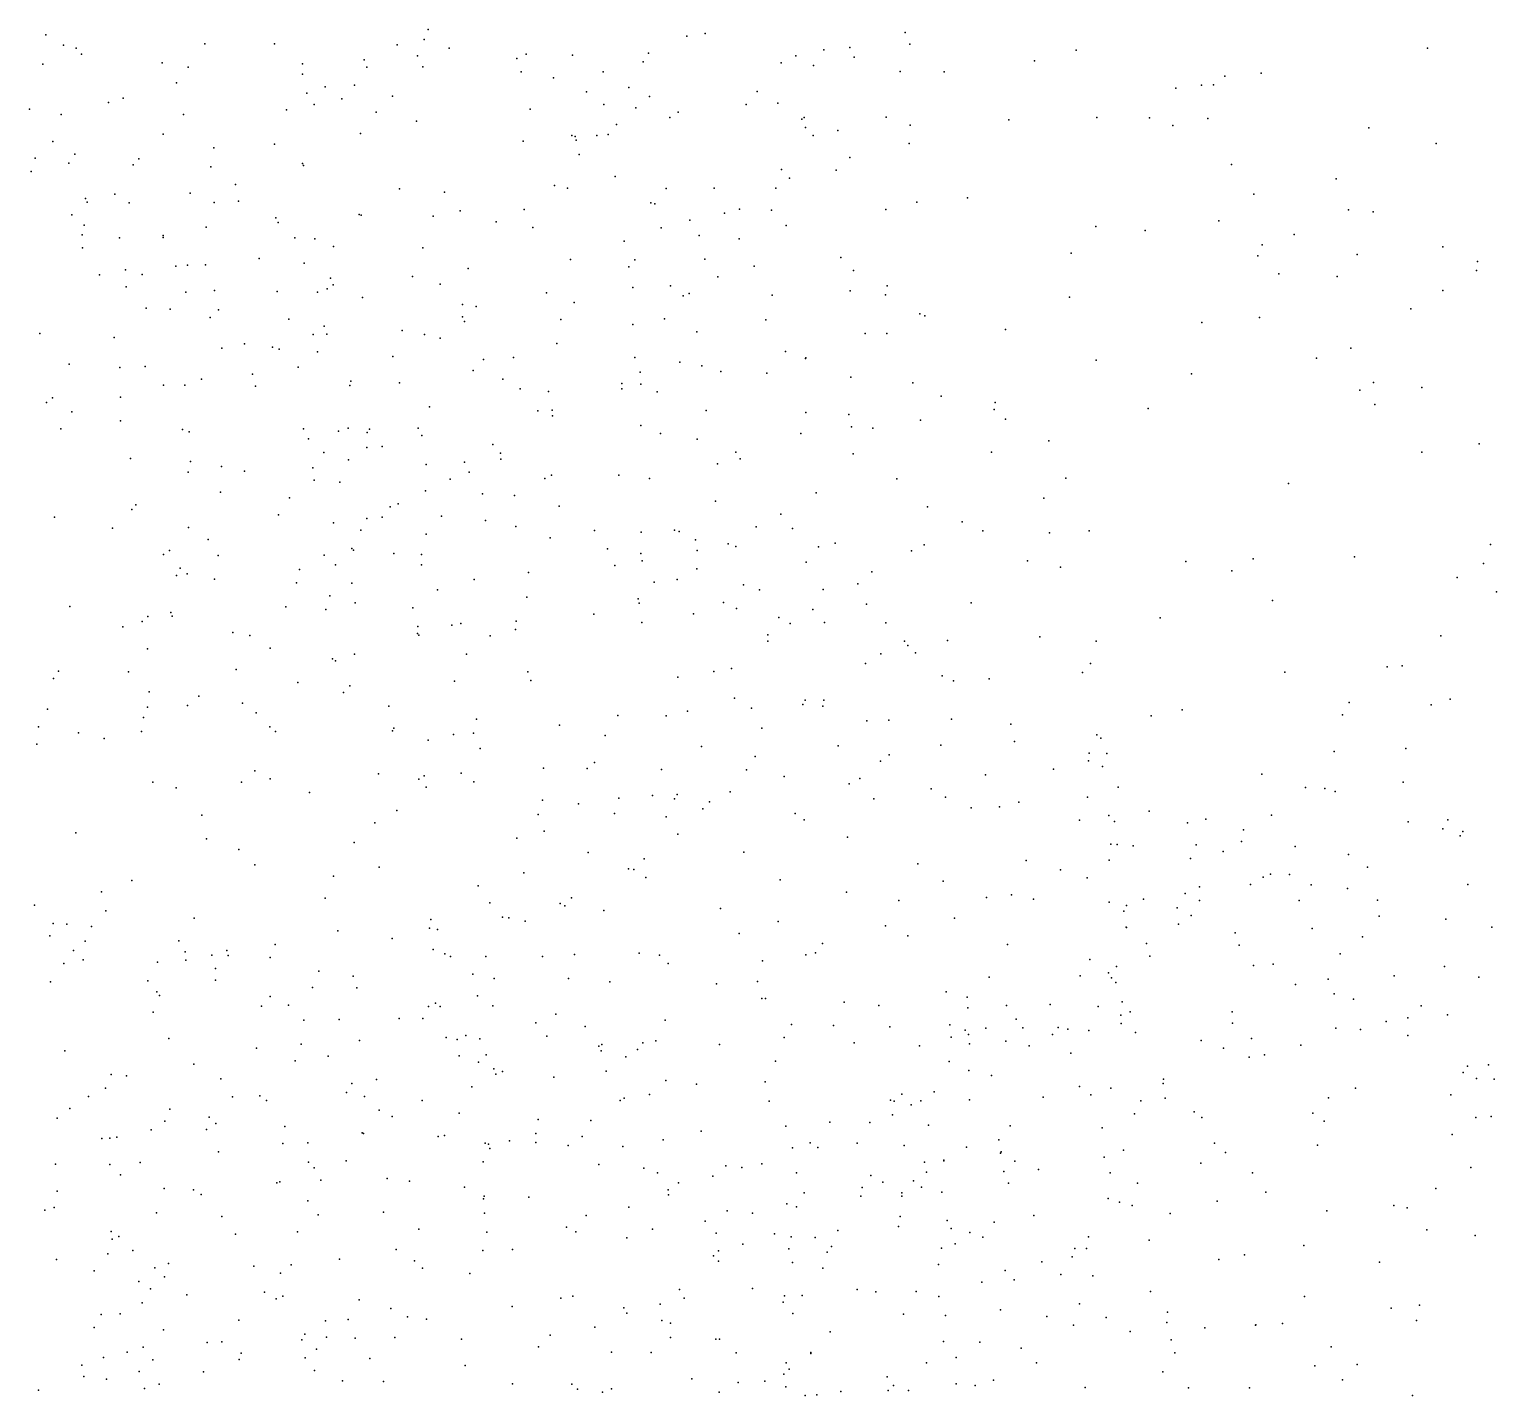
# Model space of a CAD drawing. Header units: metres. Extents: x -24.3 to 24.3, y -27.7 to 27.7.
# Drawn here: x -0.57 to 0.814, y -2.572 to -1.283 of the extents above; entities that cross this region are included whole.
import ezdxf

# ---------------------------------------------------------------- set-up
doc = ezdxf.new("R2010")
doc.units = ezdxf.units.M

msp = doc.modelspace()

# ---------------------------------------------------------------- linework, layer by layer
for p in [(-0.194, -1.283, -1.927), (0.2559, -1.2859, 5.3336), (-0.5543, -1.2883, -2.3332), (-0.5378, -1.298, 7.452), (-0.4044, -1.2967, -1.6515), (-0.3389, -1.2968, 1.8691), (-0.223, -1.2975, -2.2625), (-0.1976, -1.2925, -1.7815), (0.05, -1.2895, -0.5884), (0.0672, -1.2869, -5.6677), (0.2037, -1.3, 26.0745), (0.2602, -1.2969, -16.8547), (-0.5258, -1.3009, -1.6164), (-0.5206, -1.3065, -12.9884), (-0.2543, -1.3119, 27.276), (-0.204, -1.3081, 11.1437), (-0.1741, -1.3009, -2.1633), (-0.1104, -1.3106, -2.0421), (-0.1013, -1.3065, 9.6031), (-0.0577, -1.3073, 25.5958), (0.0088, -1.3135, 9.6979), (0.014, -1.3054, -0.2582), (0.1527, -1.308, 5.0583), (0.1791, -1.3022, -14.0221), (0.2079, -1.3093, -1.0389), (0.3778, -1.3127, -1.3583), (0.4171, -1.3025, -5.9576), (0.7483, -1.3008, -7.6941), (-0.5571, -1.3158, -2.4351), (-0.4447, -1.3145, -2.4304), (-0.4203, -1.3186, 9.362), (-0.3124, -1.3252, -2.3977), (-0.3123, -1.3155, 4.6155), (-0.2517, -1.3188, 6.2274), (-0.1989, -1.3185, 1.5259), (-0.1063, -1.3232, -1.8347), (-0.0288, -1.3231, 26.7732), (0.139, -1.3147, 10.7489), (0.1696, -1.3172, -5.7184), (0.2511, -1.3229, 10.5295), (0.2926, -1.3231, 10.3136), (0.5574, -1.3272, 17.7717), (0.5916, -1.3242, 18.431), (-0.431, -1.3335, -1.5567), (-0.291, -1.3371, 25.1377), (-0.2632, -1.3357, -1.6492), (-0.0756, -1.3286, -16.9843), (-0.0048, -1.3378, -2.0267), (0.1163, -1.3416, 9.8289), (0.5112, -1.3384, 18.1009), (0.5353, -1.3356, -14.3095), (0.5465, -1.3354, -6.1697), (-0.4952, -1.352, -1.4797), (-0.4813, -1.348, 27.6046), (-0.3084, -1.3433, 15.7854), (-0.3013, -1.354, 24.9773), (-0.2754, -1.3485, -13.4428), (-0.2275, -1.3461, 4.6579), (-0.0447, -1.342, -13.7811), (-0.0283, -1.3539, 0.5063), (0.0147, -1.3463, 6.0059), (0.1061, -1.3539, -0.8382), (0.1357, -1.3526, 25.9537), (-0.5699, -1.3582, 4.5073), (-0.5398, -1.3632, -28.7606), (-0.4245, -1.3633, 11.3397), (-0.3274, -1.359, -23.5652), (-0.243, -1.3612, 7.0933), (-0.2048, -1.3695, 9.559), (-0.0978, -1.3582, -1.6965), (0.0019, -1.3569, -1.9155), (0.034, -1.3663, 10.8079), (0.042, -1.3612, 4.8939), (0.1585, -1.3678, 10.6087), (0.1607, -1.3662, 5.8326), (0.2379, -1.3657, 5.687), (0.3537, -1.3683, -14.1474), (0.4366, -1.366, -14.2163), (0.4864, -1.3664, -6.0317), (0.5412, -1.3671, 18.2224), (-0.4437, -1.3818, 6.3241), (-0.2576, -1.3811, -2.4777), (-0.0585, -1.383, 6.0957), (-0.0349, -1.3832, -5.5877), (-0.0241, -1.3823, 6.9207), (-0.0162, -1.3726, -1.7559), (0.1618, -1.3755, 9.9572), (0.1693, -1.3832, 26.1533), (0.1923, -1.3783, 5.1606), (0.2607, -1.3733, 10.2041), (0.5083, -1.3738, 17.9702), (0.6931, -1.376, 18.5358), (-0.5478, -1.3889, -2.6216), (-0.3961, -1.3947, -2.5711), (-0.3386, -1.3913, 6.3199), (-0.1044, -1.3884, 26.8495), (-0.0551, -1.3841, 10.8871), (-0.0544, -1.3875, 4.793), (0.2596, -1.3906, 5.339), (0.7565, -1.3906, -6.5253), (-0.5644, -1.4044, -0.8029), (-0.5326, -1.4092, 16.578), (-0.5269, -1.4006, 11.4198), (-0.4721, -1.4107, -12.9652), (-0.4667, -1.4052, 16.3402), (-0.3124, -1.4096, 9.4972), (-0.0514, -1.4011, -2.336), (0.2036, -1.404, 10.078), (0.5635, -1.4106, -16.7485), (-0.5682, -1.4171, -5.6095), (-0.3988, -1.4127, -1.4403), (-0.3114, -1.4114, -1.4903), (-0.0175, -1.4218, 25.7365), (0.1392, -1.4152, 5.0179), (0.1467, -1.4234, -2.0506), (0.1907, -1.4157, -5.6859), (0.6622, -1.4241, 17.6668), (-0.4893, -1.4385, -2.6968), (-0.4183, -1.4374, 9.4338), (-0.3754, -1.4294, -5.5589), (-0.2209, -1.4335, 25.4477), (-0.1784, -1.4365, -13.6017), (-0.0748, -1.4302, 1.3765), (-0.0626, -1.4328, -13.7435), (0.0306, -1.433, -13.8168), (0.0758, -1.4328, 26.4706), (0.1339, -1.4328, -2.1843), (0.5845, -1.4386, 18.3302), (-0.5171, -1.4426, -0.8842), (-0.5154, -1.4459, -0.5735), (-0.4759, -1.4467, 6.4404), (-0.3956, -1.4463, -13.1105), (-0.3728, -1.4449, 24.4778), (0.0161, -1.4465, 10.7038), (0.0199, -1.4476, -23.6509), (0.0998, -1.4526, -1.8028), (0.2669, -1.4461, 5.4482), (0.3146, -1.4419, -5.7496), (-0.5299, -1.4578, -22.9432), (-0.3375, -1.4607, 24.8722), (-0.3353, -1.4651, -23.1896), (-0.2589, -1.4576, 11.0487), (-0.257, -1.4581, -2.6456), (-0.1891, -1.4592, 4.6728), (-0.1637, -1.4541, -5.5502), (-0.1296, -1.4644, 9.694), (-0.1033, -1.453, 6.182), (0.053, -1.4629, 10.5848), (0.0855, -1.4563, 26.0057), (0.1298, -1.4536, 10.444), (0.2376, -1.4528, 5.6084), (0.5517, -1.4637, -6.0818), (0.6738, -1.4533, -14.3551), (0.6972, -1.455, -29.3794), (-0.52, -1.4767, 9.3802), (-0.5181, -1.4676, -1.1643), (-0.485, -1.4795, -1.0537), (-0.4437, -1.4774, 11.2535), (-0.4437, -1.4794, 27.4732), (-0.4033, -1.4697, 6.5044), (-0.3197, -1.4795, -13.3652), (-0.0953, -1.4698, -2.5302), (0.0258, -1.4703, 9.9054), (0.0618, -1.4775, -5.6067), (0.1438, -1.468, 10.2645), (0.4357, -1.4688, -14.1792), (0.4821, -1.4728, -5.9685), (0.6228, -1.4766, -6.1856), (-0.5197, -1.4892, 6.6429), (-0.3007, -1.4807, 4.6122), (-0.2832, -1.4879, 25.2866), (-0.1988, -1.4891, 6.2908), (-0.0091, -1.4828, 1.1134), (0.0995, -1.4807, 10.0562), (0.4125, -1.4941, -5.8489), (0.5924, -1.4862, -14.2959), (0.7629, -1.4881, 17.6225), (-0.4318, -1.5064, -1.2859), (-0.4208, -1.5054, 24.3147), (-0.4039, -1.505, 6.6615), (-0.3532, -1.499, 27.2926), (-0.3107, -1.5034, 24.6562), (-0.0595, -1.5001, -1.5241), (-0.0046, -1.5069, 0.2822), (0.001, -1.5005, -2.5145), (0.067, -1.4998, -0.6647), (0.1136, -1.5063, -2.3433), (0.1952, -1.4983, 5.7736), (0.5885, -1.4965, 18.1675), (0.6822, -1.4955, -6.2782), (0.7954, -1.5019, -14.4115), (-0.5038, -1.5145, 4.5057), (-0.4791, -1.5098, 2.4957), (-0.4634, -1.5143, -2.9082), (-0.2861, -1.5176, 27.0977), (-0.2086, -1.516, 6.6224), (-0.1562, -1.5087, 6.5092), (0.0794, -1.5163, 26.1272), (0.2073, -1.5104, -13.9633), (0.6081, -1.5136, 17.9626), (0.6632, -1.5161, 17.8353), (0.7945, -1.5105, -24.6611), (-0.4787, -1.5257, 7.2379), (-0.4223, -1.5309, -1.1695), (-0.3952, -1.5292, -0.9679), (-0.3363, -1.5302, 6.7426), (-0.2981, -1.5308, 9.5865), (-0.2892, -1.5276, -1.3336), (-0.2835, -1.5239, -2.8101), (-0.1827, -1.5232, 26.8472), (-0.0824, -1.5316, -2.659), (-0.001, -1.5265, 26.501), (0.0345, -1.5248, 6.0591), (0.0467, -1.5343, 10.1912), (0.0522, -1.5321, 4.8928), (0.1305, -1.5338, -1.6775), (0.204, -1.5296, -1.838), (0.2374, -1.5333, -1.1314), (0.2388, -1.5248, -1.9708), (0.4109, -1.5355, -23.9429), (0.7627, -1.5294, -6.4104), (-0.4599, -1.5459, -5.5595), (-0.437, -1.5468, 9.4843), (-0.3914, -1.5475, -0.8659), (-0.2559, -1.5358, -13.4879), (-0.1614, -1.5424, -2.7534), (-0.1487, -1.5445, -13.6443), (-0.0563, -1.5406, -13.7181), (0.7327, -1.5465, 18.4365), (-0.3993, -1.5548, -0.7539), (-0.3252, -1.5562, 2.1972), (-0.292, -1.563, 24.762), (-0.1616, -1.5541, 4.689), (-0.1595, -1.5585, 1.802), (-0.0689, -1.5566, 10.5986), (-0.0008, -1.5615, 10.4445), (0.0291, -1.5559, 26.3097), (0.1245, -1.5569, 5.9389), (0.2696, -1.5513, -5.6845), (0.2745, -1.5532, -2.0984), (0.5355, -1.5596, 6.9574), (0.5901, -1.5548, -6.0999), (-0.5601, -1.57, 6.8291), (-0.49, -1.5737, -3.0809), (-0.3023, -1.5709, 25.1709), (-0.2894, -1.5704, 24.9647), (-0.2184, -1.567, 10.8632), (-0.1973, -1.5708, -2.8446), (-0.1827, -1.5743, -5.5217), (0.0596, -1.5684, 0.9147), (0.2182, -1.57, 5.2601), (0.2387, -1.5698, 5.4506), (0.3505, -1.566, -14.0716), (-0.3884, -1.5838, -13.0259), (-0.3671, -1.5795, -5.5352), (-0.3405, -1.5828, -1.0405), (-0.3344, -1.5846, 4.5891), (-0.2982, -1.5872, 26.9754), (-0.0724, -1.5794, 6.2408), (0.1431, -1.5867, -2.4256), (0.6762, -1.5838, 18.2613), (-0.5325, -1.5988, 27.4539), (-0.4846, -1.6018, -12.8091), (-0.4607, -1.6011, 24.1437), (-0.3165, -1.6017, -1.2026), (-0.2272, -1.5915, 6.8556), (-0.1417, -1.5945, 26.663), (-0.1133, -1.5925, 25.7272), (0.0009, -1.5924, 26.0221), (0.0435, -1.5969, -13.7806), (0.0641, -1.6002, -2.5881), (0.162, -1.5934, 5.0906), (0.1623, -1.5929, 5.8195), (0.436, -1.5951, -1.4735), (0.6436, -1.5931, -6.1742), (-0.4232, -1.6186, -3.1566), (-0.4076, -1.6129, -12.8705), (-0.3596, -1.6083, -3.054), (-0.2667, -1.6147, 26.8435), (-0.2209, -1.6165, -2.9628), (-0.1513, -1.6049, -1.3269), (-0.1234, -1.6129, 6.8522), (-0.0111, -1.617, -2.7493), (0.0059, -1.6062, 6.5556), (0.0067, -1.6178, 26.1401), (0.0822, -1.6056, 6.0253), (0.1255, -1.6073, -5.5998), (0.2046, -1.6109, 5.5768), (0.2631, -1.6163, -2.2626), (0.526, -1.6078, -14.2043), (0.6976, -1.6161, 17.9737), (-0.5481, -1.6306, -0.3108), (-0.4839, -1.63, -0.3891), (-0.4433, -1.6187, 6.8991), (-0.3567, -1.6194, -13.2019), (-0.2676, -1.6189, 9.7323), (-0.107, -1.6222, 10.4965), (-0.0804, -1.6245, 26.5124), (-0.0112, -1.6221, -1.4169), (0.0221, -1.6249, 6.3648), (0.2897, -1.6289, -13.9905), (0.6846, -1.6233, 18.1486), (0.7431, -1.6207, 17.8504), (-0.5537, -1.6349, 2.7092), (-0.5298, -1.6436, 9.475), (-0.1926, -1.6389, 10.6274), (-0.0903, -1.6427, -5.5182), (-0.0769, -1.6423, 10.3441), (0.0683, -1.6426, 1.2697), (0.1622, -1.6445, -1.5531), (0.3399, -1.6414, -1.8851), (0.3407, -1.635, -2.1565), (0.4851, -1.6405, -5.9189), (0.6988, -1.6369, -14.3093), (-0.5403, -1.6599, 6.9604), (-0.484, -1.6521, 27.2986), (-0.3115, -1.6597, -17.1797), (-0.2693, -1.659, 25.0934), (-0.2493, -1.6602, -13.4582), (-0.2032, -1.659, 24.4113), (-0.0766, -1.6474, -2.9161), (0.0067, -1.6566, 6.6939), (0.2027, -1.6464, -13.902), (0.2054, -1.6579, 6.829), (0.2254, -1.6591, -5.6646), (0.2703, -1.6516, -1.694), (0.3506, -1.6508, -29.2569), (-0.4254, -1.6604, 27.132), (-0.4193, -1.6626, 11.0124), (-0.3067, -1.6693, -13.3695), (-0.2784, -1.6621, 24.2844), (-0.2514, -1.6633, -3.1563), (-0.1997, -1.6661, 25.4695), (0.0253, -1.6642, 0.4729), (0.0599, -1.6696, 4.943), (0.1574, -1.6641, -2.5348), (0.3913, -1.6712, -5.7976), (0.797, -1.6739, 18.322), (-0.2922, -1.6822, 6.9631), (-0.2516, -1.6774, -5.5314), (-0.2371, -1.6764, -1.2054), (-0.133, -1.6744, 6.8618), (-0.1258, -1.6827, -3.1021), (0.0961, -1.6818, 5.9511), (0.207, -1.6833, 5.469), (0.3372, -1.6819, -2.2533), (0.7431, -1.6818, -6.3215), (-0.4744, -1.6879, 9.5733), (-0.4202, -1.7007, 7.0083), (-0.4178, -1.6905, -3.3006), (-0.3886, -1.6954, 9.6873), (-0.3669, -1.6996, 4.5936), (-0.3027, -1.6967, -0.594), (-0.2691, -1.6889, -1.0517), (-0.1956, -1.6935, 9.9467), (-0.1596, -1.6913, 25.6173), (-0.1553, -1.7007, -3.206), (-0.1254, -1.6885, -13.589), (0.0791, -1.6927, -5.5694), (0.1003, -1.6882, -2.6864), (-0.3014, -1.7081, 10.6521), (-0.2773, -1.7101, 9.8421), (-0.1732, -1.7071, 24.6012), (-0.084, -1.7067, -29.0255), (-0.0777, -1.7035, 25.8919), (-0.0141, -1.7035, 6.8463), (0.0149, -1.7067, -2.8765), (0.2479, -1.707, -2.4644), (0.4073, -1.7063, -14.0665), (0.6173, -1.7112, -14.2379), (-0.3898, -1.7194, -12.8854), (-0.3246, -1.7249, -13.1953), (-0.1965, -1.7183, 24.7298), (-0.1426, -1.7211, 24.2641), (-0.1126, -1.7226, 26.3966), (0.077, -1.7279, 5.0266), (0.1721, -1.7201, 5.601), (0.3868, -1.7252, -2.1126), (-0.5461, -1.7432, 7.0764), (-0.4734, -1.7359, -12.7097), (-0.4695, -1.7314, 4.5437), (-0.3351, -1.7409, -3.3603), (-0.2372, -1.743, 10.1316), (-0.2298, -1.7334, 25.0044), (-0.2222, -1.7306, 4.7053), (-0.1812, -1.7422, 24.1239), (-0.0702, -1.7328, 6.9302), (0.1388, -1.7402, 5.747), (0.277, -1.7332, -5.7119), (-0.4915, -1.7534, 10.9702), (-0.4199, -1.7529, 24.037), (-0.2832, -1.7484, 10.4955), (-0.2572, -1.7552, -0.7813), (-0.2518, -1.7443, -0.9317), (-0.1399, -1.7462, 4.7896), (-0.1112, -1.7519, 26.2446), (-0.0371, -1.7557, -1.3338), (0.0385, -1.7552, 1.5803), (0.0429, -1.7566, -1.3993), (0.1154, -1.7521, 6.7096), (0.1497, -1.7538, -13.8122), (0.3096, -1.7475, -13.9604), (0.329, -1.756, -2.3998), (0.4295, -1.7561, -5.8476), (-0.4013, -1.7641, 26.7734), (-0.1957, -1.759, 7.0172), (-0.0789, -1.7627, 24.5389), (0.0069, -1.7573, -17.0461), (0.0582, -1.7643, 6.0093), (0.0889, -1.7683, 6.1275), (0.0963, -1.7706, -2.9099), (0.19, -1.7675, -2.6939), (0.2738, -1.7691, -2.5486), (0.3919, -1.7578, -1.9852), (0.8077, -1.7687, 11.9496), (-0.4434, -1.7783, -5.5497), (-0.4377, -1.7744, -3.4627), (-0.392, -1.7792, 7.0786), (-0.2919, -1.779, -0.4907), (-0.2659, -1.7726, -13.3027), (-0.2642, -1.7742, 26.5584), (-0.2262, -1.7774, 25.1166), (-0.2002, -1.7782, -3.3751), (-0.0248, -1.7729, 4.9228), (0.0068, -1.7774, -13.6625), (0.008, -1.7842, 24.1478), (0.0598, -1.7745, -3.0663), (0.1741, -1.7712, 5.3421), (0.262, -1.7747, -1.5932), (0.3713, -1.7843, -1.7667), (0.5839, -1.7825, -6.0512), (0.6796, -1.7804, -6.2095), (-0.4312, -1.7982, 10.7155), (-0.4278, -1.7912, -0.3238), (-0.4212, -1.7964, 9.7824), (-0.3153, -1.7923, 10.0316), (-0.2812, -1.7881, 10.2796), (-0.2002, -1.7881, 25.3293), (-0.0992, -1.7954, 24.7583), (-0.0179, -1.7888, -5.5461), (0.0596, -1.7919, 24.3526), (0.1624, -1.7854, 5.5136), (0.2246, -1.7946, 6.4944), (0.4025, -1.7901, -2.2143), (0.5206, -1.7848, -5.9464), (0.564, -1.7937, -14.1699), (0.8013, -1.7868, 7.0369), (-0.3952, -1.8015, -12.7706), (-0.3179, -1.8049, -13.057), (-0.2657, -1.8053, -0.5915), (-0.185, -1.8117, -13.4426), (-0.1504, -1.8018, 25.5152), (0.0191, -1.8043, 6.7483), (0.0408, -1.8019, -0.1382), (0.1035, -1.8069, -3.2183), (0.1187, -1.8115, 5.2414), (0.1785, -1.8114, 1.1391), (0.2112, -1.8058, 6.3825), (0.7764, -1.8001, -6.3576), (-0.2867, -1.8174, 23.9616), (-0.2628, -1.8239, -13.2125), (-0.1008, -1.8186, 7.0505), (0.0041, -1.8201, 24.6282), (0.0051, -1.8242, 6.9571), (0.0846, -1.8237, -3.3477), (0.2195, -1.8251, 6.6542), (0.3182, -1.824, -5.7657), (0.6024, -1.8217, -1.6595), (0.8136, -1.8134, 12.2777), (-0.5318, -1.8273, 26.863), (-0.4583, -1.8368, 23.9178), (-0.4365, -1.8329, 10.6002), (-0.4352, -1.8365, 26.6739), (-0.328, -1.8277, -3.5174), (-0.2902, -1.8301, 4.6915), (-0.2083, -1.8286, 4.7671), (-0.0378, -1.8346, -3.4221), (0.0564, -1.8343, 5.1155), (0.097, -1.8292, 5.8459), (0.1369, -1.8378, 5.4254), (0.1687, -1.8302, -3.0896), (0.4962, -1.8379, -14.0942), (-0.4817, -1.8465, -3.6128), (-0.4635, -1.8416, -12.65), (-0.3781, -1.8519, 10.1842), (-0.2039, -1.8527, 25.2259), (-0.2037, -1.8462, -0.9526), (-0.1715, -1.8448, -3.4918), (-0.163, -1.8434, 23.9518), (-0.1114, -1.849, 4.8819), (-0.1109, -1.8412, -5.5558), (0.0076, -1.8423, 24.0254), (0.1475, -1.8433, 6.8439), (0.1798, -1.8425, -1.4699), (0.2378, -1.8426, -5.7004), (-0.4586, -1.8673, 7.1421), (-0.362, -1.8547, 26.5477), (-0.3428, -1.8666, -12.8411), (-0.2026, -1.8545, 26.2182), (-0.1353, -1.8549, 25.7667), (0.1263, -1.854, 24.4378), (0.1264, -1.8601, 24.1544), (0.2554, -1.8599, -2.8789), (0.2585, -1.864, -1.5307), (0.2959, -1.8594, -2.6418), (0.3828, -1.856, -2.3638), (0.4359, -1.8601, -5.886), (0.7609, -1.8551, 11.7263), (-0.2841, -1.8768, -5.5664), (-0.2812, -1.8785, -3.5976), (-0.2632, -1.8723, 7.1243), (-0.1578, -1.8723, 25.9386), (0.2186, -1.8811, -3.295), (0.2331, -1.8719, 6.7764), (0.2657, -1.8711, -2.9886), (0.4308, -1.8812, -14.0168), (-0.547, -1.8952, 26.702), (-0.5425, -1.8883, 4.5389), (-0.4763, -1.8891, -3.7188), (-0.375, -1.8867, -12.6831), (-0.0998, -1.8889, -3.5536), (0.0417, -1.8941, -3.5167), (0.0755, -1.8886, -13.6633), (0.0923, -1.8859, 0.5224), (0.2908, -1.8928, -3.1569), (0.423, -1.8895, -2.1044), (0.614, -1.8892, -6.1155), (0.7104, -1.8841, 11.9522), (0.7244, -1.8833, 12.2014), (-0.4569, -1.9078, -5.5756), (-0.3166, -1.8991, -0.4179), (-0.2736, -1.9083, 26.302), (-0.2678, -1.9023, -0.5412), (-0.1689, -1.8976, 25.1102), (-0.0971, -1.897, -13.4931), (0.3015, -1.8974, -13.8812), (0.3351, -1.8954, -1.6675), (-0.4585, -1.9224, 10.3136), (-0.4208, -1.9207, -0.2574), (-0.41, -1.9118, 7.0582), (-0.369, -1.9184, -3.8144), (-0.2309, -1.9212, 2.3134), (0.095, -1.9139, 5.5546), (0.1595, -1.9196, -3.5368), (0.1617, -1.9158, -0.9685), (0.1782, -1.9213, -13.7469), (0.1791, -1.9158, 6.1783), (0.6745, -1.918, 12.0763), (0.752, -1.92, 12.4512), (0.7697, -1.9146, -14.2612), (-0.5529, -1.9242, 23.8561), (-0.4623, -1.9321, -12.5952), (-0.3561, -1.9276, 4.6788), (-0.1483, -1.9335, -13.3773), (-0.015, -1.9302, -3.7083), (0.0305, -1.9304, 5.1777), (0.0508, -1.9259, 24.7543), (0.111, -1.9232, 6.9272), (0.2196, -1.9352, 6.2666), (0.2404, -1.9346, 24.3782), (0.2995, -1.9337, 6.5212), (0.488, -1.9306, -5.9779), (0.5171, -1.9249, 6.8077), (0.6682, -1.9294, -6.2042), (-0.5613, -1.9407, 9.9984), (-0.5234, -1.9465, 7.17), (-0.4642, -1.9452, -3.9117), (-0.3433, -1.9409, -3.9129), (-0.3378, -1.9452, 7.1514), (-0.2275, -1.9445, -13.0933), (-0.2261, -1.942, -0.7256), (-0.1701, -1.9479, -1.0606), (-0.1512, -1.9469, -3.8581), (-0.07, -1.9391, 4.9896), (-0.027, -1.9489, 7.0709), (0.1207, -1.9422, 23.947), (0.3555, -1.9383, -3.234), (0.4366, -1.9483, -2.4115), (-0.5627, -1.9571, 21.5672), (-0.4992, -1.9517, -0.1563), (-0.1938, -1.9535, -0.9229), (-0.1447, -1.9611, 25.461), (0.064, -1.9594, 5.3162), (0.1927, -1.9587, -1.4438), (0.2895, -1.9582, -1.5632), (0.3589, -1.9547, -2.7433), (0.4405, -1.9514, -2.3012), (0.6603, -1.9641, 11.7035), (0.728, -1.9612, -6.2959), (-0.0369, -1.9744, -5.6095), (0.1144, -1.9689, -3.6996), (0.2327, -1.9733, 24.5279), (0.2408, -1.9672, -5.7281), (0.4287, -1.973, -1.9737), (0.4294, -1.9657, -2.9184), (0.4421, -1.9781, -2.1785), (0.4461, -1.9659, -3.1287), (-0.3573, -1.9823, 23.7643), (-0.3428, -1.9898, -4.0892), (-0.2406, -1.9851, 6.835), (-0.2027, -1.9902, -5.5979), (-0.1975, -1.9871, 4.8841), (-0.1628, -1.9845, 25.852), (-0.0851, -1.9797, 23.7743), (-0.044, -1.9801, 24.9658), (0.0263, -1.9812, 23.8267), (0.1062, -1.9813, 6.0121), (0.1418, -1.9876, 6.6863), (0.213, -1.9895, -3.663), (0.3316, -1.986, -3.5472), (0.3957, -1.9806, -1.7595), (0.5923, -1.9856, -14.1203), (-0.4536, -1.9929, 4.6206), (-0.4314, -1.9985, 2.6538), (-0.3698, -1.9931, 26.3576), (-0.3059, -2.0028, -0.4104), (-0.1956, -1.9977, -4.0294), (-0.1507, -1.9926, -13.2535), (0.0178, -2.0056, -1.2691), (0.0408, -2.0045, -3.8512), (0.0909, -2.0022, -0.6971), (0.203, -1.9947, 6.8527), (0.2805, -1.9993, -29.2803), (0.4566, -1.9977, -3.3447), (0.6335, -1.9979, 12.3572), (0.6516, -1.9989, 12.5161), (0.6613, -2.0019, 11.5435), (0.7255, -1.993, 12.6641), (-0.2235, -2.0196, 7.1545), (-0.086, -2.0099, -1.168), (-0.0521, -2.0133, -3.9503), (-0.0142, -2.0082, 2.0873), (0.0385, -2.0086, 24.8827), (0.0652, -2.0183, 7.0122), (0.0714, -2.0114, -0.384), (0.2262, -2.0088, 23.9856), (0.294, -2.0072, -13.8088), (0.3182, -2.0171, 24.4319), (0.3448, -2.0164, -16.9516), (0.363, -2.012, -5.881), (0.4279, -2.007, -1.8734), (-0.4072, -2.0241, -5.608), (-0.2442, -2.0312, -0.5928), (-0.0902, -2.0236, 25.164), (-0.0181, -2.0226, 5.2096), (0.0306, -2.0258, 5.596), (0.1521, -2.0226, 6.0907), (0.1607, -2.0286, -5.6717), (0.4202, -2.0287, -13.9156), (0.448, -2.0243, -5.9804), (0.4532, -2.0301, -2.5772), (0.4861, -2.0203, -3.4606), (0.522, -2.0314, -14.0142), (0.5393, -2.028, -3.0482), (0.6012, -2.0242, 11.8023), (0.7303, -2.0303, -14.1728), (0.7675, -2.0284, -16.7762), (-0.5261, -2.0409, 26.4911), (-0.4028, -2.0464, -0.2319), (-0.1104, -2.0458, -4.0787), (-0.0845, -2.0391, -13.3756), (0.0414, -2.0422, -5.6417), (0.2014, -2.045, -13.6849), (0.5748, -2.0381, -3.1943), (0.7628, -2.037, 12.818), (0.7791, -2.0435, 7.0142), (0.7817, -2.0396, -6.3649), (-0.3725, -2.0565, 7.185), (-0.2636, -2.0498, -12.7563), (-0.0429, -2.0594, 7.1267), (0.1037, -2.0591, -1.3461), (0.4499, -2.0515, -2.4184), (0.4558, -2.0518, -2.7557), (0.4708, -2.0532, -3.5888), (0.5304, -2.0521, -6.0872), (0.5558, -2.0585, 12.5902), (0.573, -2.0491, -3.3379), (0.6235, -2.0536, 12.714), (0.6738, -2.0611, 11.183), (-0.3574, -2.0711, 4.7703), (-0.2401, -2.0733, -28.8127), (-0.0051, -2.0746, 5.3975), (0.0098, -2.0652, 5.7156), (0.2677, -2.0701, -3.8143), (0.37, -2.0669, -13.8333), (0.4483, -2.0667, -2.2852), (0.5248, -2.0649, -2.9034), (0.6918, -2.0732, -6.2949), (-0.4734, -2.0859, -17.3356), (-0.2832, -2.0816, 4.8566), (-0.1038, -2.0785, 25.2759), (0, -2.0754, 5.5148), (0.0115, -2.0828, -4.0745), (0.138, -2.0852, -13.5877), (0.2918, -2.0865, 6.3261), (0.4023, -2.0757, -1.4319), (0.4275, -2.0833, -1.7918), (0.5936, -2.0826, 11.0506), (0.6003, -2.0799, 10.8658), (0.6183, -2.0802, 12.8569), (-0.502, -2.0963, 22.0212), (-0.291, -2.1024, -12.6067), (-0.1466, -2.0909, 5.1079), (-0.0586, -2.1022, -5.6523), (0.2006, -2.0967, 23.8069), (0.3326, -2.1018, 6.4513), (0.356, -2.0993, -1.6502), (0.52, -2.098, 12.1287), (0.5333, -2.0918, 11.9946), (0.5814, -2.0896, 11.3204), (0.6386, -2.0898, -14.0649), (0.673, -2.0932, 10.7138), (0.7864, -2.0895, 10.643), (-0.5649, -2.109, 4.5579), (-0.4979, -2.1144, 21.3178), (-0.1358, -2.1067, -13.0798), (-0.0693, -2.1073, 23.6268), (-0.0649, -2.1097, -13.297), (-0.0282, -2.1141, -1.2122), (0.0818, -2.1122, 24.9646), (0.2498, -2.1047, 6.8261), (0.3768, -2.1033, 24.5064), (0.4484, -2.1063, -1.932), (0.4622, -2.1146, 12.6657), (0.4645, -2.1094, -6.0405), (0.4806, -2.1032, 12.5085), (0.5125, -2.1115, 11.2062), (0.5333, -2.1047, 11.6551), (0.6274, -2.1047, -3.4668), (0.7014, -2.1044, 13.0197), (-0.5474, -2.1264, -5.7215), (-0.5346, -2.1268, -12.462), (-0.5113, -2.1291, 4.646), (-0.4144, -2.1212, 14.435), (-0.1915, -2.1224, 25.8487), (-0.1239, -2.1202, -1.0835), (-0.1177, -2.121, 5.2091), (-0.1025, -2.1241, -4.1702), (0.1361, -2.1244, 23.7088), (0.2373, -2.1286, -1.4668), (0.3023, -2.1214, 6.7373), (0.4643, -2.1297, 10.896), (0.4646, -2.1302, 12.3445), (0.5136, -2.1269, 11.5263), (0.5255, -2.1188, 11.7796), (0.7029, -2.1193, 10.5435), (0.7658, -2.1222, 14.2863), (0.8089, -2.1298, 13.1032), (-0.5507, -2.138, 3.2693), (-0.5174, -2.1429, 21.0745), (-0.4288, -2.1425, -0.1627), (-0.2789, -2.1331, -0.4465), (-0.2278, -2.1404, -12.7021), (-0.1927, -2.1308, -12.8439), (-0.1851, -2.1321, -0.8232), (0.0993, -2.1357, 7.0125), (0.2585, -2.1378, -3.9273), (0.5672, -2.135, 13.0327), (0.6396, -2.1311, -3.0185), (0.6872, -2.1388, -3.2954), (-0.5284, -2.1517, 3.4226), (-0.4229, -2.153, 26.2648), (-0.3977, -2.1563, 3.3888), (-0.3837, -2.1517, 14.5589), (-0.3823, -2.1565, 3.2618), (-0.3382, -2.1462, -12.5124), (-0.1892, -2.1508, -5.6557), (-0.178, -2.1549, -4.2377), (-0.1727, -2.1573, 25.7208), (-0.1396, -2.1574, -12.9715), (-0.0862, -2.1575, 5.4529), (-0.056, -2.1556, 5.5726), (0.0051, -2.1543, 25.1458), (0.0244, -2.1561, 7.1066), (0.1623, -2.1557, 6.154), (0.1712, -2.154, -4.0324), (0.1778, -2.1453, 24.8703), (0.3525, -2.146, 23.9371), (0.4836, -2.1452, 11.4015), (0.4866, -2.1571, -2.6668), (0.5707, -2.1468, -13.9559), (0.666, -2.1549, 13.9995), (-0.5374, -2.164, 14.6975), (-0.5193, -2.1606, 26.379), (-0.449, -2.1628, -4.2737), (-0.4224, -2.1609, 7.2136), (-0.3944, -2.1687, 3.1401), (-0.3429, -2.1584, 26.137), (-0.2971, -2.1712, 23.5625), (0.0324, -2.1639, -13.3884), (0.1215, -2.1616, -0.0263), (0.4301, -2.1604, 24.0753), (0.4551, -2.1669, -13.8326), (0.5844, -2.1659, -2.8004), (0.6028, -2.1647, 10.4846), (0.7644, -2.1668, 13.866), (-0.5498, -2.1813, 3.0025), (-0.4583, -2.1805, 4.7369), (-0.3944, -2.1798, 3.0405), (-0.2647, -2.1759, 5.0362), (-0.1519, -2.174, -0.9245), (-0.1315, -2.1783, 5.3598), (-0.0614, -2.1782, 5.8423), (-0.0225, -2.1813, -5.7278), (0.0779, -2.1831, -1.3066), (0.1168, -2.1809, -0.8465), (0.3351, -2.177, 6.5373), (0.4208, -2.1758, 10.7053), (0.4475, -2.1727, 12.8817), (0.4505, -2.1774, -3.7959), (0.4545, -2.1818, -1.8294), (0.624, -2.1837, -6.2549), (0.6546, -2.1787, -3.5983), (0.7171, -2.1758, -3.1677), (0.7968, -2.1769, -14.0991), (-0.4497, -2.1906, 2.9396), (-0.4471, -2.1941, -5.7215), (-0.3427, -2.195, 14.6824), (-0.3028, -2.1865, 26.021), (-0.2611, -2.1871, 14.2656), (-0.1473, -2.1946, 3.2546), (0.1208, -2.197, -4.1298), (0.1241, -2.1969, -29.1085), (0.2944, -2.1909, 0.7314), (0.3144, -2.1959, 23.794), (0.6604, -2.1927, -2.8965), (0.6785, -2.1977, 14.3934), (-0.453, -2.21, 3.6277), (-0.3511, -2.2044, 3.5643), (-0.3256, -2.2034, 4.9508), (-0.1934, -2.2046, 3.1568), (-0.1869, -2.2015, 5.2357), (-0.1826, -2.2046, 14.5475), (-0.133, -2.2038, 25.4599), (-0.0734, -2.2118, 23.4684), (0.1985, -2.2006, -13.5496), (0.2312, -2.2035, -1.1106), (0.3149, -2.2059, -5.943), (0.3514, -2.2037, 12.614), (0.3926, -2.2028, 12.2616), (0.4378, -2.2046, -6.0583), (0.4593, -2.2128, -2.1529), (0.4604, -2.2003, -2.4683), (0.468, -2.2096, 10.4939), (0.5641, -2.2095, 14.2197), (0.7424, -2.2038, -3.4912), (0.7673, -2.2125, -3.3895), (-0.3112, -2.2174, -4.3667), (-0.2779, -2.2167, 3.0044), (-0.2212, -2.2158, -0.6284), (-0.1989, -2.2159, 2.4515), (-0.0922, -2.2199, -13.034), (-0.0458, -2.2234, 3.2562), (0.0297, -2.2175, -13.3031), (0.1487, -2.2214, 23.5838), (0.1884, -2.2224, 6.9087), (0.2414, -2.2239, -4.0537), (0.2981, -2.2218, 6.3546), (0.3126, -2.2268, 6.767), (0.332, -2.2249, 10.8865), (0.3605, -2.2166, 1.4287), (0.3667, -2.2248, 11.2617), (0.4001, -2.2243, 24.6239), (0.4094, -2.2261, 11.4952), (0.429, -2.2272, 11.9348), (0.4596, -2.2206, -2.2905), (0.5644, -2.2202, -13.8776), (0.6619, -2.2249, 13.7925), (0.6851, -2.2262, -13.9641), (0.7094, -2.2188, 13.2525), (0.7297, -2.2153, 10.3766), (-0.4383, -2.2349, -0.0832), (-0.3136, -2.2401, 14.111), (-0.2585, -2.2366, -0.4929), (-0.1768, -2.2339, 5.4365), (-0.1664, -2.2356, 3.0559), (-0.1582, -2.232, 7.1551), (-0.145, -2.235, -12.808), (-0.0821, -2.2326, -1.1551), (-0.03, -2.2403, 25.3075), (0.0087, -2.2387, 2.2306), (0.0207, -2.2368, 5.9857), (0.0809, -2.2403, 23.4537), (0.1418, -2.2337, 24.9908), (0.2079, -2.2388, 0.4521), (0.2993, -2.2334, -13.6215), (0.3157, -2.2309, 12.7816), (0.3165, -2.2397, 24.753), (0.3508, -2.2372, 0.9432), (0.3947, -2.2309, 12.1157), (0.473, -2.2292, 24.357), (0.5351, -2.2367, -3.7972), (0.5823, -2.2346, -1.5977), (0.6291, -2.2411, -3.7116), (0.7297, -2.2319, -2.9681), (-0.5364, -2.2465, -5.8329), (-0.3558, -2.2438, 3.7223), (-0.288, -2.2514, -0.3857), (-0.1646, -2.2512, -12.7045), (-0.1393, -2.2501, 3.5383), (-0.033, -2.2421, 6.5997), (-0.0306, -2.2465, 3.4295), (-0.0076, -2.2519, -13.179), (0.0035, -2.245, -4.2637), (0.2695, -2.2417, 23.6848), (0.3729, -2.2418, -1.6518), (0.4121, -2.2487, -13.7203), (0.556, -2.244, -2.6633), (0.5802, -2.2523, 13.2331), (0.5947, -2.2501, 6.8533), (-0.4927, -2.2686, 23.5571), (-0.4149, -2.2591, 26.1314), (-0.3193, -2.2557, 5.0913), (-0.1465, -2.257, 14.6705), (-0.1319, -2.2635, 23.3753), (-0.1299, -2.2685, -5.7807), (-0.1237, -2.2659, -1.0589), (-0.0261, -2.2655, 3.095), (0.1336, -2.256, -5.8533), (0.2975, -2.2563, 11.0577), (0.3159, -2.265, 6.4838), (0.7819, -2.2667, 13.5816), (0.7862, -2.2608, -6.3992), (0.806, -2.2596, 14.569), (-0.498, -2.2816, 4.0173), (-0.4782, -2.2701, 0.1353), (-0.3893, -2.2728, 7.2007), (-0.2659, -2.2771, 2.8374), (-0.2425, -2.2734, 5.3468), (-0.1528, -2.2802, 2.8979), (-0.0754, -2.2711, 14.292), (0.0303, -2.2745, 25.2089), (0.059, -2.2778, 3.3181), (0.124, -2.2755, 6.1309), (0.3373, -2.2695, 10.5941), (0.4202, -2.2801, 13.0922), (0.4498, -2.2815, -6.1294), (0.4991, -2.2773, 24.2311), (0.4995, -2.2731, 10.3822), (0.6806, -2.2816, 13.3546), (0.7946, -2.2725, -3.044), (0.8113, -2.273, -3.1666), (-0.514, -2.2894, -4.3989), (-0.3783, -2.2898, 3.8543), (-0.3525, -2.2887, 21.7416), (-0.3462, -2.2932, -4.4519), (-0.2708, -2.2856, 23.427), (-0.2538, -2.2896, -12.5096), (-0.1994, -2.2932, 5.6272), (-0.0128, -2.2931, 2.9922), (-0.009, -2.291, 3.5174), (0.0147, -2.2877, 23.3347), (0.1278, -2.2939, 6.9416), (0.2421, -2.293, 10.9539), (0.2454, -2.2939, -5.9587), (0.2528, -2.2873, 10.7895), (0.2708, -2.2934, 24.8589), (0.2833, -2.2849, 11.1823), (0.3164, -2.2926, 12.9629), (0.386, -2.29, 10.453), (0.4311, -2.288, 14.2823), (0.478, -2.2936, 13.8754), (0.5011, -2.2911, 14.4074), (0.6549, -2.2906, -2.7524), (0.7704, -2.2879, 7.0038), (-0.5437, -2.3098, 4.4256), (-0.5318, -2.3008, 4.529), (-0.4374, -2.3015, 2.7416), (-0.4002, -2.3088, 22.0672), (-0.2402, -2.3023, 6.8204), (-0.2279, -2.3083, 25.7453), (-0.1646, -2.3051, 3.6948), (0.2438, -2.3066, 12.4717), (0.2615, -2.2973, -13.5297), (0.472, -2.3057, 23.9497), (0.5283, -2.3039, -3.8919), (0.5357, -2.3093, 13.7213), (0.6404, -2.3053, 13.6179), (0.7939, -2.3094, -2.9346), (0.8084, -2.3084, 10.2203), (-0.4551, -2.321, 20.9364), (-0.4422, -2.3127, -12.3078), (-0.403, -2.3206, -28.5171), (-0.394, -2.315, 2.8003), (-0.3289, -2.3178, 25.9221), (-0.2562, -2.3236, 14.0139), (-0.2547, -2.3242, 3.8222), (-0.0901, -2.3111, 14.1742), (-0.0404, -2.3122, 14.6043), (0.0635, -2.3222, -13.2024), (0.1433, -2.3175, 23.3272), (0.185, -2.3138, 0.2395), (0.2227, -2.3139, 6.8223), (0.2779, -2.3165, 6.7191), (0.3548, -2.3171, 14.1631), (0.4415, -2.3189, -3.9882), (0.651, -2.3126, 13.493), (-0.5017, -2.3292, -5.908), (-0.4941, -2.3288, 4.7522), (-0.4874, -2.3279, 4.1674), (-0.3309, -2.3337, 5.2614), (-0.3072, -2.3331, -5.8021), (-0.1843, -2.3271, 2.7789), (-0.1786, -2.3261, -0.9251), (-0.1402, -2.3334, 5.8606), (-0.137, -2.3343, -12.6542), (-0.1171, -2.3312, -1.164), (-0.0924, -2.3244, 2.8239), (-0.0924, -2.3328, -5.8529), (-0.0619, -2.3358, 25.4208), (-0.0487, -2.3273, 5.9518), (-0.0104, -2.3365, 3.6283), (0.0277, -2.3302, 6.0443), (0.1498, -2.3379, -1.4355), (0.1662, -2.3333, 3.4408), (0.1735, -2.3375, 3.2721), (0.2105, -2.3335, 12.8777), (0.2548, -2.3357, 6.3564), (0.3138, -2.3372, 12.1145), (0.3441, -2.3302, 11.9953), (0.5476, -2.3334, -13.7515), (0.6446, -2.3353, -16.8869), (0.7715, -2.3253, -13.9215), (-0.4655, -2.3516, 4.9577), (-0.3916, -2.3415, -0.0926), (-0.3068, -2.3513, 23.2954), (-0.2713, -2.3502, -0.4206), (-0.1421, -2.351, -4.4476), (-0.1358, -2.3384, 14.7567), (0.274, -2.3514, -1.5605), (0.2923, -2.3494, 6.5556), (0.2924, -2.3502, 10.4951), (0.3459, -2.3428, -4.1032), (0.3463, -2.3416, -1.6569), (0.3592, -2.3506, -13.5812), (0.4435, -2.3466, -2.0041), (0.4619, -2.34, -2.3823), (0.5578, -2.3423, -6.2206), (-0.5452, -2.3532, 22.4696), (-0.494, -2.3535, 26.145), (-0.4838, -2.3632, 4.2742), (-0.3014, -2.3568, 2.7505), (-0.0329, -2.3537, -12.9416), (0.0094, -2.3571, 23.1541), (0.0225, -2.3614, 2.8073), (0.0745, -2.3646, -4.3679), (0.0869, -2.3547, 3.5825), (0.1019, -2.3563, -17.1166), (0.1207, -2.3531, 23.1988), (0.1533, -2.3616, 14.3023), (0.2236, -2.3641, 3.1165), (0.276, -2.3607, 23.4177), (0.349, -2.3603, -1.2205), (0.3815, -2.3582, 23.6342), (0.4491, -2.3616, 10.3104), (0.5346, -2.3523, 13.4496), (0.5833, -2.3614, 14.5857), (0.7894, -2.3563, 14.6561), (-0.5437, -2.3786, 0.4129), (-0.4429, -2.3761, 7.177), (-0.4152, -2.3774, 13.945), (-0.3367, -2.3709, 5.4039), (-0.3336, -2.37, 21.5271), (-0.2951, -2.3684, 5.549), (-0.2324, -2.3667, -0.6287), (-0.2115, -2.3692, -0.7755), (-0.1596, -2.375, -12.5482), (0.0324, -2.3775, 25.2811), (0.0423, -2.371, -1.3489), (0.2154, -2.3752, 11.2438), (0.2348, -2.3703, 3.0125), (0.2639, -2.3689, 11.4336), (0.2714, -2.375, 14.001), (0.3534, -2.3712, -6.1228), (0.4751, -2.3712, 1.3114), (0.596, -2.3796, -3.9224), (0.7562, -2.3762, -3.774), (-0.4079, -2.3819, 0.0418), (-0.3073, -2.3878, 3.9564), (-0.1418, -2.386, 3.8376), (-0.1411, -2.3836, 25.5471), (-0.0988, -2.3845, 2.7122), (0.0327, -2.3823, 14.1194), (0.1443, -2.3908, 14.5051), (0.1535, -2.3934, 6.2405), (0.1607, -2.3804, 12.5219), (0.2142, -2.3834, 2.8842), (0.2526, -2.3802, -6.0411), (0.2527, -2.3835, -13.4285), (0.2904, -2.3798, 6.7606), (0.4474, -2.3858, -29.3553), (0.4579, -2.3891, -13.6271), (0.4699, -2.3923, 23.7707), (0.5502, -2.3882, 24.0608), (0.7165, -2.3923, -2.7846), (-0.5553, -2.3968, -4.4892), (-0.5465, -2.3941, 7.8796), (-0.4499, -2.3991, 0.2414), (-0.3884, -2.4027, 4.1232), (-0.2976, -2.4011, 7.1432), (-0.2359, -2.3985, -17.2828), (-0.1406, -2.3994, 7.1113), (-0.0449, -2.4016, 23.027), (-0.0048, -2.3939, -4.4361), (0.0673, -2.4071, 14.6481), (0.088, -2.3974, 23.0592), (0.1121, -2.3994, 6.899), (0.2513, -2.4025, 23.187), (0.2954, -2.4065, 3.3174), (0.3773, -2.4016, 13.7548), (0.5057, -2.3998, 24.5042), (0.6536, -2.3973, -13.7544), (0.7293, -2.3946, 10.1668), (-0.4928, -2.4169, -6.028), (-0.3754, -2.4194, 23.2215), (-0.3172, -2.417, -5.9039), (-0.2027, -2.4147, 25.6893), (-0.1386, -2.4174, -5.9217), (-0.0634, -2.4128, 14.0012), (-0.0546, -2.4172, -12.7798), (0.0178, -2.4147, 2.7065), (0.0776, -2.4182, 14.0154), (0.1327, -2.4189, 10.878), (0.1924, -2.4159, 10.5496), (0.2497, -2.4122, 6.6448), (0.2992, -2.4141, 11.6543), (0.3168, -2.4177, 3.2052), (0.3398, -2.4079, 13.2158), (0.7477, -2.4153, -13.7984), (0.7933, -2.4205, -1.7919), (-0.4918, -2.4239, 4.8946), (-0.4854, -2.4215, 4.4191), (-0.4722, -2.4348, 4.7366), (-0.224, -2.4338, -12.3997), (-0.1423, -2.4346, 2.6357), (-0.1143, -2.4339, 5.9688), (-0.0065, -2.4229, -5.9691), (0.0799, -2.4349, 6.768), (0.1028, -2.4287, 12.7113), (0.1463, -2.4332, 12.4111), (0.1483, -2.4217, -0.7321), (0.1711, -2.4224, -1.5036), (0.1864, -2.4309, 25.0587), (0.2901, -2.4326, 3.4318), (0.3029, -2.4284, -1.6316), (0.3291, -2.4222, 2.9414), (0.416, -2.4329, 1.8209), (0.4268, -2.4327, -2.0539), (0.4288, -2.4217, -4.1233), (0.486, -2.4251, -6.2098), (0.6318, -2.43, -2.6593), (-0.5443, -2.4431, 8.1311), (-0.4958, -2.4378, -12.2282), (-0.4387, -2.4471, 5.3056), (-0.3231, -2.4481, 5.7226), (-0.2774, -2.443, 23.0515), (-0.2068, -2.4443, 5.8806), (0.0752, -2.4396, -1.4151), (0.0798, -2.4448, -13.0415), (0.1496, -2.4461, 3.6984), (0.1824, -2.4363, -0.1571), (0.2872, -2.4478, 14.521), (0.3847, -2.4455, 23.2381), (0.4134, -2.4406, 13.5771), (0.5518, -2.4432, 24.3822), (0.5757, -2.4389, 23.8967), (0.7032, -2.4456, -3.8903), (-0.5087, -2.4539, 15.0358), (-0.4515, -2.4512, 0.331), (-0.4426, -2.4596, 20.7164), (-0.3582, -2.4496, -0.0488), (-0.333, -2.456, 14.9975), (-0.1992, -2.4515, -0.975), (-0.1546, -2.4565, 3.9544), (0.1783, -2.4515, 6.7742), (0.3502, -2.4535, -1.7287), (0.3588, -2.4625, 13.3836), (0.4027, -2.4573, 10.2292), (0.4329, -2.4587, -2.3168), (-0.4666, -2.4638, 5.0639), (-0.4558, -2.4707, 4.5814), (-0.3481, -2.4739, 4.2406), (0.043, -2.4714, 6.1679), (0.1121, -2.4704, 2.685), (0.2106, -2.4715, -13.2251), (0.2282, -2.4738, 3.6191), (0.2663, -2.4733, -6.1358), (0.3282, -2.4647, -4.2522), (0.4872, -2.4733, 1.6113), (-0.4636, -2.4839, 7.4834), (-0.4215, -2.4766, 2.6138), (-0.3372, -2.4802, -12.2417), (-0.3309, -2.4777, -6.058), (-0.2588, -2.4813, -12.3147), (-0.2292, -2.4893, -5.9934), (-0.1146, -2.4876, -5.9986), (-0.0689, -2.4796, 22.8827), (-0.0573, -2.4779, -4.5168), (-0.0094, -2.4888, -28.8924), (0.025, -2.4853, 2.3047), (0.0476, -2.4795, -12.9063), (0.1409, -2.4834, 11.3125), (0.1421, -2.4776, -4.4335), (0.1589, -2.4771, -13.1296), (0.2876, -2.478, 2.7809), (0.4204, -2.4851, 3.249), (0.6324, -2.478, 23.9955), (0.7142, -2.489, -13.6879), (0.7409, -2.4863, -6.3852), (-0.5023, -2.4951, 5.245), (-0.4842, -2.4945, -6.2), (-0.3725, -2.5004, 4.3675), (-0.2907, -2.501, -0.2806), (-0.2694, -2.4997, 25.787), (-0.2134, -2.4973, -4.5777), (-0.1954, -2.4993, 6.9197), (-0.0066, -2.4939, 3.9078), (0.0266, -2.5006, -6.0565), (0.0346, -2.5031, 12.5557), (0.15, -2.4942, 12.2812), (0.2544, -2.4948, -0.9879), (0.2938, -2.4959, 24.9331), (0.3459, -2.4906, -13.4137), (0.3894, -2.4969, 3.3696), (0.4455, -2.4978, 3.0714), (0.5025, -2.5027, 24.5698), (0.5033, -2.4929, 23.3933), (0.6117, -2.5035, -13.5996), (0.738, -2.5008, 7.0609), (-0.5089, -2.5074, 25.9959), (-0.4434, -2.5095, 23.1267), (-0.3103, -2.5137, 2.6346), (-0.2898, -2.5165, 5.8523), (-0.2626, -2.5173, 7.0896), (-0.2253, -2.5166, -0.8946), (-0.0787, -2.5145, 13.865), (-0.0366, -2.5069, 2.5449), (0.0345, -2.5168, -12.8103), (0.1852, -2.5115, -0.4533), (0.4145, -2.505, -2.1316), (0.468, -2.5111, -1.3356), (0.5386, -2.5075, 14.7037), (0.5863, -2.5051, 10.1183), (0.5866, -2.5047, 23.6607), (-0.4776, -2.5306, 5.4684), (-0.4626, -2.5259, 2.529), (-0.4022, -2.5214, 0.2271), (-0.3884, -2.5208, -12.1487), (-0.3701, -2.5316, 0.111), (-0.3129, -2.5191, 2.5133), (-0.2992, -2.5276, -0.4437), (-0.1624, -2.5183, 4.0543), (-0.0897, -2.5256, 6.0685), (-0.0211, -2.5306, 14.8729), (0.0163, -2.5309, 12.722), (0.0774, -2.5182, 10.952), (0.0808, -2.5183, -4.5029), (0.0966, -2.5313, 6.8258), (0.1669, -2.5308, 14.6997), (0.1669, -2.5317, 13.1709), (0.2919, -2.5206, 13.6172), (0.3263, -2.5213, 22.9527), (0.3653, -2.5269, 2.823), (0.5066, -2.5189, -13.5084), (0.5101, -2.5312, 23.2129), (0.6575, -2.5254, 24.1041), (-0.5204, -2.5427, 13.7955), (-0.5001, -2.5357, -6.4274), (-0.4534, -2.5378, 7.6955), (-0.3721, -2.5375, -6.2772), (-0.3098, -2.5358, -6.1971), (-0.249, -2.5366, -0.7859), (-0.159, -2.5432, -12.3681), (0.1438, -2.5406, 6.4961), (0.276, -2.5407, -1.6702), (0.304, -2.5356, 10.2889), (0.3796, -2.5407, -1.9794), (0.6421, -2.5434, -1.568), (0.6822, -2.5422, 23.8197), (-0.5185, -2.5534, 8.4653), (-0.4972, -2.5561, 4.9315), (-0.4663, -2.5488, -4.6264), (-0.4057, -2.5492, 5.7543), (-0.301, -2.548, 22.8754), (-0.2746, -2.5576, 22.0649), (-0.236, -2.5583, 4.1895), (0.0547, -2.5556, 25.3472), (0.0985, -2.5592, 10.6124), (0.1236, -2.5578, 6.7317), (0.1415, -2.5514, 22.8063), (0.1466, -2.5466, 3.8304), (0.2389, -2.5539, 25.0358), (0.3391, -2.557, -1.8088), (0.499, -2.5491, 6.9144), (0.6684, -2.5568, -4.0157), (-0.5613, -2.5665, 23.1869), (-0.4612, -2.565, 5.6372), (-0.4475, -2.5607, 4.6916), (-0.1144, -2.5604, -1.2795), (-0.0584, -2.5609, 6.9488), (-0.0529, -2.5655, -12.5922), (-0.0294, -2.5684, 4.0378), (-0.021, -2.5651, 25.4724), (0.0805, -2.5684, 11.1604), (0.1433, -2.5634, 2.5725), (0.1616, -2.5716, 11.5038), (0.1726, -2.5708, -1.5775), (0.1951, -2.5677, 12.0626), (0.2399, -2.5667, 13.4831), (0.245, -2.5619, 3.743), (0.2591, -2.5667, 22.8569), (0.3041, -2.5604, 14.678), (0.3218, -2.5621, 3.6215), (0.4257, -2.5638, -6.22), (0.5229, -2.5642, -6.239), (0.5806, -2.5641, 24.4076), (0.7341, -2.5713, -13.593)]:
    msp.add_point(p)

doc.saveas('drawing.dxf')
